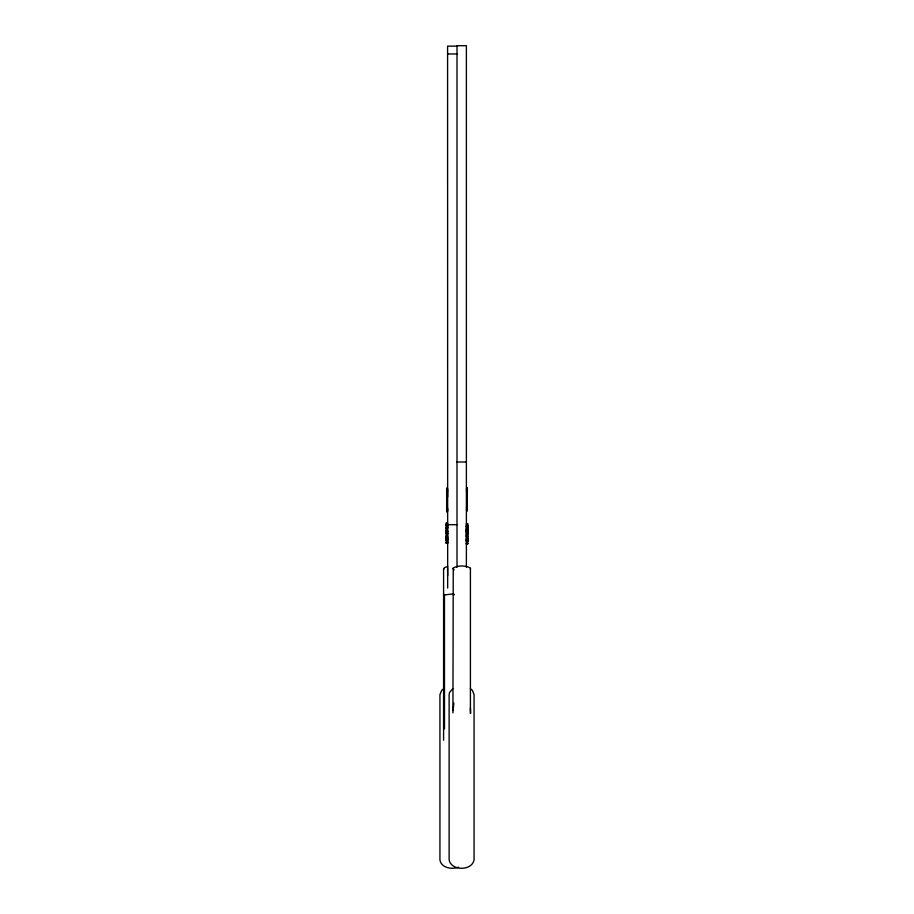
<?xml version="1.0" encoding="UTF-8"?>
<svg xmlns="http://www.w3.org/2000/svg" width="914" height="914" viewBox="0 0 914 914"><rect width="100%" height="100%" fill="white"/><g stroke="black" fill="none" stroke-linecap="round" stroke-linejoin="round"><path stroke-width="1.37" d="M446.329 538.803L446.329 542.767L447.62 542.767L447.62 538.803M446.329 524.59L446.329 525.973L446.329 523.014L447.609 523.014L447.609 524.944L446.329 524.59L447.609 524.944M446.672 496.965L446.672 488.259L446.672 511.737L446.672 503.031M447.609 537.044L446.329 536.507M447.609 533.25L447.609 534.953L446.329 534.953L447.609 535.513M447.609 531.354L447.609 533.068L446.329 533.068M447.609 529.834L447.609 531.171L446.329 531.171M446.329 525.276L447.609 525.493L447.609 527.961L446.329 527.961M447.609 511.337L447.609 508.298L446.672 508.298M447.609 496.965L447.609 488.659M467.66 543.042L467.66 543.967L466.38 543.967L466.38 543.042L467.66 543.339L466.38 543.042M466.38 541.785L466.38 538.46L467.66 538.46M466.38 537.386L466.38 534.827L467.66 534.827L466.38 535.387M467.66 534.073L466.38 534.633L467.66 534.633L467.66 527.435L467.66 532.416M466.38 533.707L466.38 532.542L467.66 532.599L467.66 538.563M466.38 532.039L466.38 530.623L466.38 531.857M466.38 529.766L467.66 529.766L466.38 529.766L466.38 527.469M466.38 526.658L467.66 526.658L466.38 526.658L466.38 525.756L467.66 525.756L467.66 523.711L466.38 523.711L466.38 524.35L467.66 524.35L467.66 523.711M466.38 533.228L467.66 533.159M466.38 531.354L467.66 531.263M467.66 541.225L466.38 540.642L467.66 540.642L467.66 541.785L467.66 539.169M467.66 537.74L467.66 540.22L466.38 540.22M467.66 535.638L467.66 537.421M467.66 526.658L467.66 525.276L467.66 528.246M467.66 530.337L466.38 530.109M446.329 543.282L446.329 542.356L446.329 543.282L447.62 543.282L447.62 542.356M446.329 538.003L447.609 537.958M467.66 539.306L467.66 538.14M453.138 710.544L453.824 703.083M452.933 712.931L453.241 567.937C458.348 565.332 465.295 565.332 470.413 567.937L470.413 569.228M443.587 688.779L441.611 690.516L439.931 694.709L439.942 859.925C441.199 868.117 452.099 869.682 458.645 867.18M452.784 688.676L449.551 692.435L449.128 694.606L449.128 859.823C451.15 871.111 472.047 871.111 474.069 859.823L474.069 694.606L472.389 690.413L470.413 688.676M454.121 594.157L452.933 594.58L454.121 595.003M452.167 594.009L443.587 595.071M447.723 566.6L444.467 567.525L443.587 569.422M456.977 46.134L447.586 46.146L447.666 588.045M447.586 53.972L456.977 53.972M457 462.004L466.391 462.004M466.38 489.161L467.328 489.161M446.672 489.835L447.609 489.835M466.38 491.024L467.328 491.024M446.672 491.698L447.609 491.698M466.38 507.613L467.328 507.613M466.38 509.486L467.328 509.486M446.672 510.161L447.609 510.161M447.609 524.705L456.989 524.705M446.329 525.07L447.609 525.07M447.609 525.493L446.329 525.493L446.329 528.132L447.609 528.132M466.38 525.973L467.66 525.973M466.38 526.178L467.66 526.178M446.329 530.657L446.329 526.921L447.609 526.921M446.329 527.549L447.609 527.549M466.38 528.121L467.66 528.121M446.329 528.521L447.609 528.349L446.329 528.349L446.329 538.643L446.329 537.729M466.38 529.926L467.66 529.926M447.609 531.731L446.329 531.731L446.329 530.177M446.329 531.902L447.609 531.902M446.329 533.559L447.609 533.559M446.329 533.627L447.609 533.787M467.66 534.244L466.38 534.073M466.38 536.072L467.66 536.072M446.329 536.324L447.609 536.324M466.38 536.289L467.66 536.289M446.329 536.724L447.609 536.724M446.329 536.884L447.609 536.884M466.38 538.734L467.66 538.689M446.329 539.203L447.62 539.203M446.329 539.42L447.62 539.42M446.329 540.528L447.609 540.528M447.609 541.088L446.329 541.088L446.329 539.946M446.329 542.653L447.62 542.653M446.329 542.962L447.62 542.962M443.587 728.732L444.478 728.755L444.467 594.431M454.121 569.833L452.933 568.588M470.607 713.331L470.413 707.939M447.609 567.491L447.666 575.717M467.66 543.967L466.38 543.967M467.66 539.888L466.38 539.888M446.329 531.857L446.329 533.947M470.413 568.588L470.413 713.491M467.66 531.514L467.66 532.599M467.66 533.65L467.66 534.473M467.66 540.642L467.66 543.464M467.328 487.585L467.328 511.052M466.391 567.286L466.391 45.7L457 45.7L457 567.286M446.329 523.014L446.329 523.653M446.329 535.695L446.329 539.523M443.587 568.771L443.587 740.249M447.62 537.763L447.609 538.643L447.609 537.866"/></g></svg>
